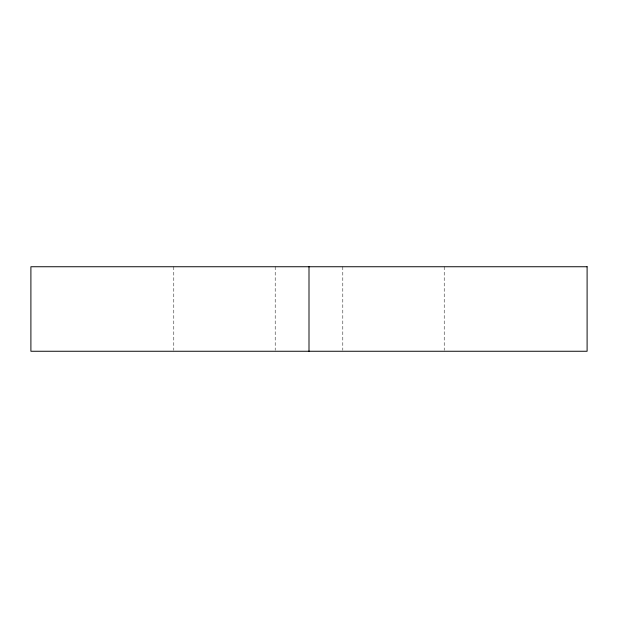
<?xml version="1.0" encoding="UTF-8"?>
<svg xmlns="http://www.w3.org/2000/svg" width="618" height="618" viewBox="0 0 618 618"><rect width="100%" height="100%" fill="white"/><g stroke="black" fill="none" stroke-linecap="round" stroke-linejoin="round"><path stroke-width="0.46" stroke-dasharray="3.09 2.32" d="M444.211 266.744L444.211 350.29M342.805 266.744L342.805 350.29M275.195 266.744L275.195 350.29M173.789 266.744L173.789 350.29"/><path stroke-width="0.93" d="M309 266.744L309 351.256M587.1 266.744L30.9 266.744L30.9 351.256L587.1 351.256L587.1 266.744"/></g></svg>
